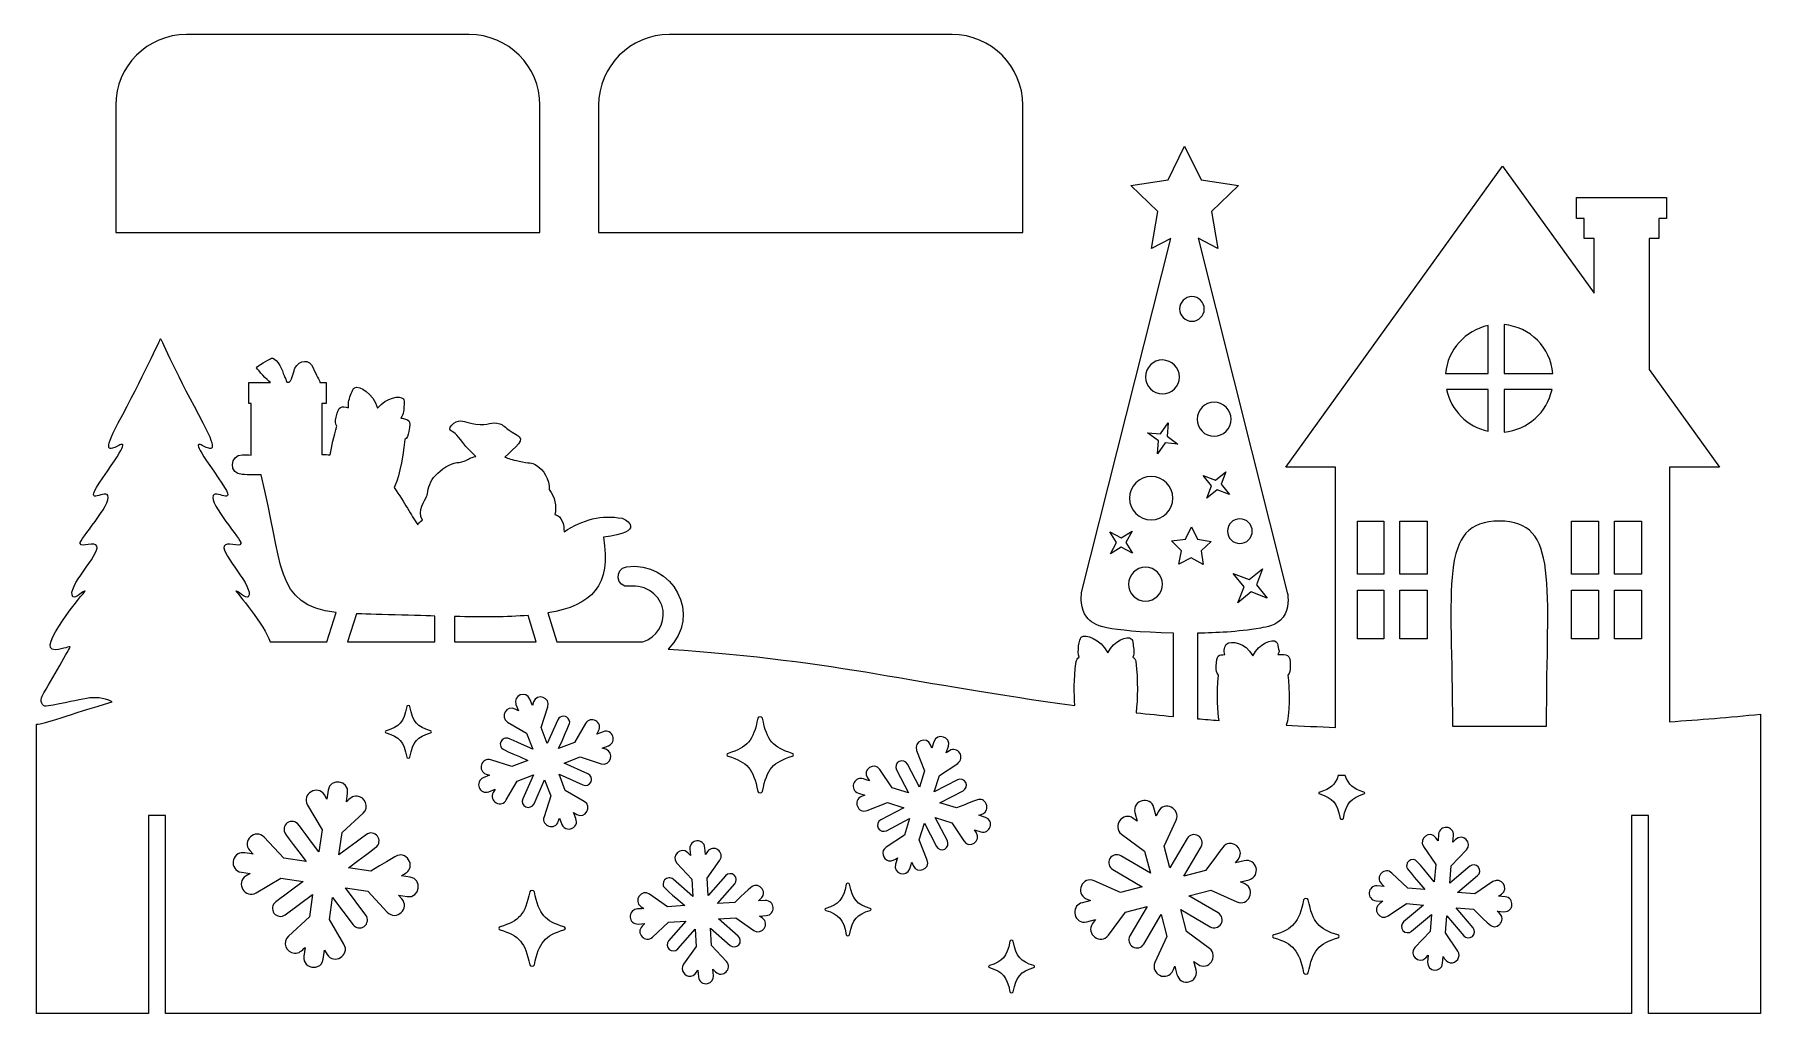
# Model space of a CAD drawing. Header units: inches. Extents: x 624 to 1248, y -548 to -374.
# Drawn here: x 623.9 to 929.1, y -547.5 to -374.4 of the extents above; entities that cross this region are included whole.
import ezdxf

# ---------------------------------------------------------------- set-up
doc = ezdxf.new("R2010")
doc.units = ezdxf.units.IN
doc.header["$MEASUREMENT"] = 0
doc.layers.add('_U+0421_U+043B_U+043E_U+0439 1', color=7, linetype='Continuous')

# ---------------------------------------------------------------- blocks, each defined once
blk = doc.blocks.new('block 3')
at = {"layer": '_U+0421_U+043B_U+043E_U+0439 1', "color": 1, "lineweight": 5, "true_color": 0xff0000}
blk.add_open_spline([(713.28, -386.91), (713.28, -386.91), (713.28, -409.41), (713.28, -409.41), (713.28, -409.41), (638.28, -409.41), (638.28, -409.41), (638.28, -409.41), (638.28, -386.91), (638.28, -386.91), (638.28, -380.01), (643.88, -374.41), (650.79, -374.41), (650.79, -374.41), (700.77, -374.41), (700.77, -374.41), (707.68, -374.41), (713.28, -380.01), (713.28, -386.91)], degree=3, knots=[0, 0, 0, 0, 1, 1, 1, 2, 2, 2, 3, 3, 3, 4, 4, 4, 5, 5, 5, 6, 6, 6, 6], dxfattribs=at)
blk = doc.blocks.new('block 2')
at = {"layer": '_U+0421_U+043B_U+043E_U+0439 1'}
blk.add_blockref('block 3', (0, 0), dxfattribs=at)
blk = doc.blocks.new('block 5')
at = {"layer": '_U+0421_U+043B_U+043E_U+0439 1', "color": 1, "lineweight": 5, "true_color": 0xff0000}
blk.add_open_spline([(798.65, -386.91), (798.65, -386.91), (798.65, -409.41), (798.65, -409.41), (798.65, -409.41), (723.65, -409.41), (723.65, -409.41), (723.65, -409.41), (723.65, -386.91), (723.65, -386.91), (723.65, -380.01), (729.25, -374.41), (736.16, -374.41), (736.16, -374.41), (786.15, -374.41), (786.15, -374.41), (793.05, -374.41), (798.65, -380.01), (798.65, -386.91)], degree=3, knots=[0, 0, 0, 0, 1, 1, 1, 2, 2, 2, 3, 3, 3, 4, 4, 4, 5, 5, 5, 6, 6, 6, 6], dxfattribs=at)
blk = doc.blocks.new('block 4')
at = {"layer": '_U+0421_U+043B_U+043E_U+0439 1'}
blk.add_blockref('block 5', (0, 0), dxfattribs=at)
blk = doc.blocks.new('block 7')
at = {"layer": '_U+0421_U+043B_U+043E_U+0439 1', "color": 1, "lineweight": 5, "true_color": 0xff0000}
for points in [[(820.71, -444.81), (822.99, -444.99), (824.36, -443.08), (824.18, -445.45), (826.09, -446.82), (823.81, -446.63), (822.44, -448.55), (822.62, -446.27), (820.71, -444.81)], [(830.56, -452.38), (832.75, -453.2), (834.57, -451.74), (833.75, -453.93), (835.2, -455.75), (833.02, -454.93), (831.2, -456.39), (832.02, -454.2), (830.56, -452.38)], [(857.82, -460.45), (862.47, -460.45), (862.47, -469.85), (857.82, -469.85), (857.82, -460.45)], [(865.29, -460.45), (870.17, -460.45), (870.17, -469.85), (865.29, -469.85), (865.29, -460.45)], [(900.45, -469.85), (895.69, -469.85), (895.69, -460.45), (900.45, -460.45), (900.45, -469.85)], [(908.05, -469.85), (903.28, -469.85), (903.28, -460.45), (908.05, -460.45), (908.05, -469.85)], [(814.15, -466.23), (815.24, -464.23), (814.06, -462.32), (816.06, -463.41), (817.98, -462.22), (816.88, -464.23), (818.07, -466.14), (816.06, -465.05), (814.15, -466.23)], [(824.97, -463.96), (827.39, -463.64), (828.5, -461.47), (829.54, -463.67), (831.95, -464.05), (830.18, -465.73), (830.56, -468.14), (828.42, -466.97), (826.25, -468.08), (826.69, -465.68), (824.97, -463.96)], [(841.86, -474.07), (839.04, -472.98), (836.67, -474.9), (837.76, -472.07), (835.84, -469.7), (838.67, -470.79), (841.04, -468.88), (839.95, -471.71), (841.86, -474.07)], [(857.82, -472.67), (862.47, -472.67), (862.47, -481.25), (857.82, -481.25), (857.82, -472.67)], [(865.29, -472.67), (870.17, -472.67), (870.17, -481.25), (865.29, -481.25), (865.29, -472.67)], [(900.45, -481.25), (895.69, -481.25), (895.69, -472.67), (900.45, -472.67), (900.45, -481.25)], [(908.05, -481.25), (903.28, -481.25), (903.28, -472.67), (908.05, -472.67), (908.05, -481.25)]]:
    blk.add_lwpolyline(points, dxfattribs=at)
for points, knots in [([(913, -495.93), (913, -495.93), (913, -450.92), (913, -450.92), (913, -450.92), (921.81, -450.92), (921.81, -450.92), (921.81, -450.92), (909.38, -433.66), (909.38, -433.66), (909.38, -433.66), (909.38, -410.5), (909.38, -410.5), (909.38, -410.5), (911.1, -410.5), (911.1, -410.5), (911.1, -410.5), (911.1, -406.96), (911.1, -406.96), (911.1, -406.96), (912.47, -406.96), (912.47, -406.96), (912.47, -406.96), (912.47, -403.24), (912.47, -403.24), (912.47, -403.24), (896.57, -403.24), (896.57, -403.24), (896.57, -403.24), (896.57, -406.96), (896.57, -406.96), (896.57, -406.96), (897.93, -406.96), (897.93, -406.96), (897.93, -406.96), (897.93, -410.5), (897.93, -410.5), (897.93, -410.5), (899.66, -410.5), (899.66, -410.5), (899.66, -410.5), (899.66, -420.17), (899.66, -420.17), (899.66, -420.17), (883.48, -397.7), (883.48, -397.7), (883.48, -397.7), (845.15, -450.92), (845.15, -450.92), (845.15, -450.92), (853.96, -450.92), (853.96, -450.92), (853.96, -450.92), (853.96, -496.93), (853.96, -496.93), (850.98, -496.81), (848.06, -496.68), (845.19, -496.51), (845.94, -495.2), (845.77, -489.86), (845.51, -487.66), (845.94, -487.27), (845.94, -486.92), (845.94, -486.1), (845.97, -483.81), (845.41, -484.06), (843.75, -484.02), (844.17, -483.49), (843.85, -483.2), (843.78, -482.78), (843.71, -482.21), (843.64, -481.93), (843.46, -481.79), (842.76, -481.23), (840.46, -482.07), (839.3, -484.26), (837.99, -481.83), (835.46, -481.55), (834.65, -482.19), (834.4, -482.4), (834.09, -483.45), (834.36, -484.06), (833.31, -484.09), (832.85, -484.06), (832.85, -486.1), (832.85, -486.92), (832.85, -487.23), (833.27, -487.66), (832.91, -491.04), (833.12, -494.4), (833.34, -495.71), (832.06, -495.61), (830.8, -495.5), (829.55, -495.4), (829.55, -495.4), (829.55, -480.28), (829.55, -480.28), (832.93, -480.18), (836.39, -480.09), (840.68, -479.36), (841.77, -479.18), (843.5, -478.91), (844.69, -477.45), (845.78, -475.9), (845.6, -473.89), (845.42, -473.07), (845.42, -473.07), (829.64, -410.41), (829.64, -410.41), (829.64, -410.41), (833.14, -412.25), (833.14, -412.25), (833.14, -412.25), (832.02, -405.71), (832.02, -405.71), (832.02, -405.71), (836.77, -401.08), (836.77, -401.08), (836.77, -401.08), (830.2, -400.12), (830.2, -400.12), (830.2, -400.12), (827.26, -394.17), (827.26, -394.17), (827.26, -394.17), (824.33, -400.12), (824.33, -400.12), (824.33, -400.12), (817.76, -401.08), (817.76, -401.08), (817.76, -401.08), (822.51, -405.71), (822.51, -405.71), (822.51, -405.71), (821.39, -412.25), (821.39, -412.25), (821.39, -412.25), (824.81, -410.45), (824.81, -410.45), (824.81, -410.45), (809.04, -473.07), (809.04, -473.07), (808.95, -473.89), (808.77, -475.9), (809.96, -477.45), (811.28, -479.07), (813.02, -479.85), (825.27, -480.28), (825.27, -480.28), (825.27, -495), (825.27, -495), (823.03, -494.79), (820.84, -494.56), (818.68, -494.33), (818.97, -491.78), (819.04, -488.83), (818.61, -485.27), (818.57, -484.95), (818.36, -484.67), (818.12, -484.49), (818.4, -483.82), (818.26, -482.91), (818.15, -482.24), (818.08, -481.67), (818.01, -481.39), (817.83, -481.25), (817.13, -480.68), (814.8, -481.53), (813.67, -483.72), (812.33, -481.25), (809.75, -480.33), (808.98, -480.97), (808.59, -481.29), (808.28, -483.59), (808.59, -484.53), (808.31, -484.7), (808.13, -484.99), (808.06, -485.3), (807.67, -488.68), (807.72, -490.82), (807.86, -493.03), (779.1, -489.26), (767.07, -485.23), (735.93, -483.08), (742.11, -477.09), (736.71, -467.39), (728.59, -468.53), (726.32, -468.85), (726.78, -472.3), (729.07, -471.98), (732.06, -471.56), (734.69, -473.66), (735.05, -476.27), (735.39, -478.64), (733.87, -480.98), (731.5, -481.8), (731.5, -481.8), (716.29, -481.8), (716.29, -481.8), (716.29, -481.8), (714.68, -476.69), (714.68, -476.69), (722.45, -475.38), (725.96, -471.85), (724.49, -463.26), (732.28, -462.45), (728.41, -460.05), (727.79, -459.94), (724.22, -459.32), (720.94, -460.09), (717.54, -462.36), (717.56, -461.07), (717.2, -459.58), (715.93, -459.3), (716.26, -457.81), (715.93, -456.17), (714.92, -454.87), (714.95, -453.04), (713.98, -451.4), (712.62, -450.55), (711.76, -450.04), (711.43, -450.25), (709.58, -449.86), (708.27, -449.58), (707.7, -449.34), (707.09, -449.13), (708.85, -447.3), (711.03, -446.1), (709.06, -445.12), (706.88, -443.87), (707.15, -443.6), (706.21, -443.27), (704.57, -442.66), (704.35, -443.66), (701.92, -443.3), (700.19, -443.05), (699.53, -442.45), (698.49, -442.9), (697.95, -443.14), (697.28, -443.72), (697.37, -444.18), (697.43, -444.45), (697.73, -444.6), (697.86, -444.69), (699.1, -445.39), (698.86, -446.15), (701.96, -449.01), (700.92, -449.22), (700.71, -449.49), (699.86, -449.83), (698.77, -450.22), (698.74, -449.95), (697.76, -450.31), (696.27, -450.82), (694.78, -452.31), (694.24, -453.08), (693.51, -454.21), (693.45, -455.57), (693.24, -456.11), (693.01, -456.72), (691.51, -458.61), (692.51, -460.27), (692.13, -460.46), (691.85, -460.74), (691.68, -461.08), (690.44, -459.35), (689.43, -457.26), (687.48, -454.51), (688.04, -453.74), (689.09, -449.69), (689.38, -446.02), (689.87, -445.72), (689.94, -445.37), (690.1, -444.58), (690.59, -442.44), (690, -442.51), (688.69, -442.22), (689.17, -441.59), (689.22, -440.63), (689.25, -439.88), (689.29, -439.31), (689.28, -439.02), (689.13, -438.85), (688.55, -438.16), (686.14, -438.55), (684.57, -440.47), (683.76, -437.83), (681.42, -436.4), (680.5, -436.87), (680.26, -437), (680.13, -437.3), (679.9, -437.91), (679.61, -438.64), (679.28, -439.58), (679.45, -440.4), (678.16, -440.19), (677.67, -439.91), (677.25, -442.06), (677.1, -442.86), (677.04, -443.17), (677.37, -443.66), (676.82, -445.43), (676.44, -447.22), (676.2, -448.71), (675.73, -448.7), (675.23, -448.69), (674.7, -448.69), (674.7, -448.69), (674.7, -439.64), (674.7, -439.64), (674.7, -439.64), (675.47, -439.64), (675.47, -439.64), (675.47, -439.64), (675.47, -435.92), (675.47, -435.92), (675.47, -435.92), (674.36, -435.92), (674.36, -435.92), (674.43, -435.52), (673.67, -434.64), (673.18, -433.33), (672.53, -431.73), (670.76, -431.9), (669.97, -433.41), (669.79, -433.76), (669.52, -435.34), (668.96, -435.89), (668.96, -435.89), (668.52, -435.89), (668.52, -435.89), (668.52, -435.72), (668.4, -435.52), (668.18, -435.03), (667.86, -434.34), (667.44, -432.52), (666.2, -431.71), (666.01, -431.58), (665.86, -431.61), (665.69, -431.71), (665.42, -431.88), (663.18, -433.01), (663.15, -433.36), (663.57, -433.84), (664.95, -435.48), (665.65, -435.92), (665.65, -435.92), (661.82, -435.92), (661.82, -435.92), (661.82, -435.92), (661.82, -439.64), (661.82, -439.64), (661.82, -439.64), (662.22, -439.64), (662.22, -439.64), (662.22, -439.64), (662.22, -448.76), (662.22, -448.76), (661.71, -448.75), (661.2, -448.75), (660.67, -448.74), (658.38, -448.68), (658.3, -452.18), (660.61, -452.22), (661.81, -452.25), (662.93, -452.26), (663.98, -452.28), (667.96, -467.81), (666.11, -475.39), (677.25, -476.6), (677.25, -476.6), (675.61, -481.8), (675.61, -481.8), (675.61, -481.8), (665.58, -481.8), (665.58, -481.8), (664.72, -478.98), (659.53, -472.83), (659.53, -472.83), (659.68, -472.56), (661.29, -474.31), (661.69, -473.81), (662.96, -472.23), (656.86, -466.34), (657.44, -464.87), (657.8, -463.96), (660.17, -465.16), (660.41, -464.43), (660.63, -463.75), (654.77, -457.46), (655.51, -455.93), (656.09, -454.73), (660.38, -458.42), (656.4, -452.77), (647.17, -439.69), (659.63, -454.19), (653.67, -443.06), (649.4, -435.11), (646.2, -428.19), (646.2, -428.19), (646.2, -428.19), (643, -435.11), (638.73, -443.06), (632.77, -454.19), (645.23, -439.69), (636, -452.77), (632.02, -458.42), (636.31, -454.73), (636.89, -455.93), (637.62, -457.46), (631.77, -463.75), (631.99, -464.43), (632.23, -465.16), (634.6, -463.96), (634.96, -464.87), (635.53, -466.34), (629.44, -472.23), (630.7, -473.81), (631.11, -474.31), (632.72, -472.56), (632.87, -472.83), (632.87, -472.83), (623.92, -483.41), (627.57, -483.18), (629.15, -483.09), (630.11, -482.47), (630.22, -482.75), (630.22, -482.75), (626.94, -488.46), (625.26, -491.4), (624.81, -492.18), (625.28, -493.3), (626, -493.18), (632.93, -492.07), (634.15, -490.87), (637.67, -492.39), (630.1, -494.64), (625.65, -496.38), (624.28, -496.38), (624.28, -499.19), (624.28, -547.51), (624.28, -547.51), (624.28, -547.51), (644.09, -547.51), (644.09, -547.51), (644.09, -547.51), (644.09, -512.51), (644.09, -512.51), (644.09, -512.51), (647.09, -512.51), (647.09, -512.51), (647.09, -512.51), (647.09, -547.51), (647.09, -547.51), (647.09, -547.51), (906.26, -547.51), (906.26, -547.51), (906.26, -547.51), (906.26, -512.51), (906.26, -512.51), (906.26, -512.51), (909.26, -512.51), (909.26, -512.51), (909.26, -512.51), (909.26, -547.51), (909.26, -547.51), (909.26, -547.51), (929.08, -547.51), (929.08, -547.51), (929.08, -547.51), (929.08, -494.59), (929.08, -494.59), (923.59, -495.12), (918.23, -495.57), (913, -495.93)], [0, 0, 0, 0, 1, 1, 1, 2, 2, 2, 3, 3, 3, 4, 4, 4, 5, 5, 5, 6, 6, 6, 7, 7, 7, 8, 8, 8, 9, 9, 9, 10, 10, 10, 11, 11, 11, 12, 12, 12, 13, 13, 13, 14, 14, 14, 15, 15, 15, 16, 16, 16, 17, 17, 17, 18, 18, 18, 19, 19, 19, 20, 20, 20, 21, 21, 21, 22, 22, 22, 23, 23, 23, 24, 24, 24, 25, 25, 25, 26, 26, 26, 27, 27, 27, 28, 28, 28, 29, 29, 29, 30, 30, 30, 31, 31, 31, 32, 32, 32, 33, 33, 33, 34, 34, 34, 35, 35, 35, 36, 36, 36, 37, 37, 37, 38, 38, 38, 39, 39, 39, 40, 40, 40, 41, 41, 41, 42, 42, 42, 43, 43, 43, 44, 44, 44, 45, 45, 45, 46, 46, 46, 47, 47, 47, 48, 48, 48, 49, 49, 49, 50, 50, 50, 51, 51, 51, 52, 52, 52, 53, 53, 53, 54, 54, 54, 55, 55, 55, 56, 56, 56, 57, 57, 57, 58, 58, 58, 59, 59, 59, 60, 60, 60, 61, 61, 61, 62, 62, 62, 63, 63, 63, 64, 64, 64, 65, 65, 65, 66, 66, 66, 67, 67, 67, 68, 68, 68, 69, 69, 69, 70, 70, 70, 71, 71, 71, 72, 72, 72, 73, 73, 73, 74, 74, 74, 75, 75, 75, 76, 76, 76, 77, 77, 77, 78, 78, 78, 79, 79, 79, 80, 80, 80, 81, 81, 81, 82, 82, 82, 83, 83, 83, 84, 84, 84, 85, 85, 85, 86, 86, 86, 87, 87, 87, 88, 88, 88, 89, 89, 89, 90, 90, 90, 91, 91, 91, 92, 92, 92, 93, 93, 93, 94, 94, 94, 95, 95, 95, 96, 96, 96, 97, 97, 97, 98, 98, 98, 99, 99, 99, 100, 100, 100, 101, 101, 101, 102, 102, 102, 103, 103, 103, 104, 104, 104, 105, 105, 105, 106, 106, 106, 107, 107, 107, 108, 108, 108, 109, 109, 109, 110, 110, 110, 111, 111, 111, 112, 112, 112, 113, 113, 113, 114, 114, 114, 115, 115, 115, 116, 116, 116, 117, 117, 117, 118, 118, 118, 119, 119, 119, 120, 120, 120, 121, 121, 121, 122, 122, 122, 123, 123, 123, 124, 124, 124, 125, 125, 125, 126, 126, 126, 127, 127, 127, 128, 128, 128, 129, 129, 129, 130, 130, 130, 131, 131, 131, 132, 132, 132, 133, 133, 133, 134, 134, 134, 135, 135, 135, 136, 136, 136, 137, 137, 137, 138, 138, 138, 139, 139, 139, 140, 140, 140, 141, 141, 141, 142, 142, 142, 143, 143, 143, 144, 144, 144, 145, 145, 145, 146, 146, 146, 147, 147, 147, 148, 148, 148, 149, 149, 149, 150, 150, 150, 151, 151, 151, 152, 152, 152, 153, 153, 153, 154, 154, 154, 155, 155, 155, 156, 156, 156, 157, 157, 157, 158, 158, 158, 158]), ([(828.55, -420.75), (829.74, -420.75), (830.74, -421.75), (830.74, -422.93), (830.74, -424.12), (829.74, -425.12), (828.55, -425.12), (827.37, -425.12), (826.36, -424.12), (826.36, -422.93), (826.36, -421.75), (827.37, -420.75), (828.55, -420.75)], [0, 0, 0, 0, 1, 1, 1, 2, 2, 2, 3, 3, 3, 4, 4, 4, 4]), ([(880.93, -425.87), (880.93, -425.87), (880.93, -434.34), (880.93, -434.34), (880.93, -434.34), (873.39, -434.34), (873.39, -434.34), (873.77, -430.13), (876.88, -426.72), (880.93, -425.87)], [0, 0, 0, 0, 1, 1, 1, 2, 2, 2, 3, 3, 3, 3]), ([(883.75, -434.34), (883.75, -434.34), (883.75, -425.71), (883.75, -425.71), (888.33, -426.12), (891.97, -429.76), (892.38, -434.34), (892.38, -434.34), (883.75, -434.34), (883.75, -434.34)], [0, 0, 0, 0, 1, 1, 1, 2, 2, 2, 3, 3, 3, 3]), ([(823.36, -431.96), (825, -431.96), (826.36, -433.33), (826.36, -434.97), (826.36, -436.61), (825, -437.97), (823.36, -437.97), (821.71, -437.97), (820.35, -436.61), (820.35, -434.97), (820.35, -433.24), (821.71, -431.96), (823.36, -431.96)], [0, 0, 0, 0, 1, 1, 1, 2, 2, 2, 3, 3, 3, 4, 4, 4, 4]), ([(880.93, -437.16), (880.93, -437.16), (880.93, -444.54), (880.93, -444.54), (877.24, -443.77), (874.33, -440.86), (873.56, -437.16), (873.56, -437.16), (880.93, -437.16), (880.93, -437.16)], [0, 0, 0, 0, 1, 1, 1, 2, 2, 2, 3, 3, 3, 3]), ([(883.75, -444.7), (883.75, -444.7), (883.75, -437.16), (883.75, -437.16), (883.75, -437.16), (892.22, -437.16), (892.22, -437.16), (891.38, -441.21), (887.96, -444.32), (883.75, -444.7)], [0, 0, 0, 0, 1, 1, 1, 2, 2, 2, 3, 3, 3, 3]), ([(835.48, -442.44), (835.48, -444.08), (834.11, -445.45), (832.47, -445.45), (830.83, -445.45), (829.47, -444.08), (829.47, -442.44), (829.47, -440.8), (830.83, -439.43), (832.47, -439.43), (834.11, -439.43), (835.48, -440.8), (835.48, -442.44)], [0, 0, 0, 0, 1, 1, 1, 2, 2, 2, 3, 3, 3, 4, 4, 4, 4]), ([(821.35, -460.22), (819.25, -460.22), (817.52, -458.49), (817.52, -456.39), (817.52, -454.29), (819.25, -452.56), (821.35, -452.56), (823.45, -452.56), (825.18, -454.29), (825.18, -456.39), (825.18, -458.49), (823.45, -460.22), (821.35, -460.22)], [0, 0, 0, 0, 1, 1, 1, 2, 2, 2, 3, 3, 3, 4, 4, 4, 4]), ([(837.03, -460.04), (838.21, -460.04), (839.22, -461.04), (839.22, -462.22), (839.22, -463.41), (838.21, -464.41), (837.03, -464.41), (835.84, -464.41), (834.84, -463.41), (834.84, -462.22), (834.84, -461.04), (835.84, -460.04), (837.03, -460.04)], [0, 0, 0, 0, 1, 1, 1, 2, 2, 2, 3, 3, 3, 4, 4, 4, 4]), ([(891.25, -496.69), (891.25, -496.69), (874.62, -496.69), (874.62, -496.69), (874.62, -471.7), (871.97, -460.45), (882.93, -460.45), (893.57, -460.45), (891.25, -471.42), (891.25, -496.69)], [0, 0, 0, 0, 1, 1, 1, 2, 2, 2, 3, 3, 3, 3]), ([(820.35, -474.62), (818.71, -474.62), (817.34, -473.25), (817.34, -471.61), (817.34, -469.97), (818.71, -468.61), (820.35, -468.61), (821.99, -468.61), (823.36, -469.97), (823.36, -471.61), (823.36, -473.25), (821.99, -474.62), (820.35, -474.62)], [0, 0, 0, 0, 1, 1, 1, 2, 2, 2, 3, 3, 3, 4, 4, 4, 4]), ([(694.68, -481.8), (694.68, -481.8), (679.27, -481.8), (679.27, -481.8), (679.27, -481.8), (680.82, -476.84), (680.82, -476.84), (680.82, -476.84), (691.38, -477.13), (694.68, -477.23), (694.68, -477.23), (694.68, -481.8), (694.68, -481.8)], [0, 0, 0, 0, 1, 1, 1, 2, 2, 2, 3, 3, 3, 4, 4, 4, 4]), ([(698.17, -477.32), (703.16, -477.43), (707.51, -477.43), (711.17, -477.12), (711.17, -477.12), (712.64, -481.8), (712.64, -481.8), (712.64, -481.8), (698.17, -481.8), (698.17, -481.8), (698.17, -481.8), (698.17, -477.32), (698.17, -477.32)], [0, 0, 0, 0, 1, 1, 1, 2, 2, 2, 3, 3, 3, 4, 4, 4, 4]), ([(725.41, -500.17), (725.41, -500.17), (724.29, -500.6), (724.29, -500.6), (724.29, -500.6), (724.91, -500.8), (724.91, -500.8), (726.56, -501.33), (725.74, -503.86), (724.08, -503.34), (724.08, -503.34), (720.39, -502.14), (720.39, -502.14), (720.39, -502.14), (717.55, -503.23), (717.55, -503.23), (717.55, -503.23), (721.77, -505.11), (721.77, -505.11), (722.3, -505.35), (722.55, -506.01), (722.32, -506.55), (722.07, -507.08), (721.42, -507.34), (720.88, -507.1), (720.88, -507.1), (716.66, -505.22), (716.66, -505.22), (716.66, -505.22), (717.75, -508.07), (717.75, -508.07), (717.75, -508.07), (721.11, -510.01), (721.11, -510.01), (722.61, -510.88), (721.29, -513.15), (719.78, -512.32), (719.78, -512.32), (719.22, -511.99), (719.22, -511.99), (719.63, -513.08), (720.02, -513.7), (719.47, -514.39), (719.15, -514.78), (718.63, -514.97), (718.15, -514.89), (717.7, -514.82), (717.34, -514.52), (717.17, -514.07), (717.17, -514.07), (716.74, -512.95), (716.74, -512.95), (716.74, -512.95), (716.53, -513.57), (716.53, -513.57), (716.41, -513.92), (716.17, -514.2), (715.85, -514.35), (715.54, -514.49), (715.18, -514.51), (714.85, -514.39), (714.25, -514.16), (713.73, -513.54), (714, -512.73), (714, -512.73), (715.2, -509.05), (715.2, -509.05), (715.2, -509.05), (714.1, -506.2), (714.1, -506.2), (714.1, -506.2), (712.23, -510.42), (712.23, -510.42), (711.99, -510.96), (711.33, -511.21), (710.79, -510.97), (710.25, -510.73), (710, -510.08), (710.24, -509.54), (710.24, -509.54), (712.12, -505.32), (712.12, -505.32), (712.12, -505.32), (709.27, -506.41), (709.27, -506.41), (709.27, -506.41), (707.33, -509.76), (707.33, -509.76), (707.15, -510.08), (706.89, -510.3), (706.56, -510.38), (706.23, -510.48), (705.85, -510.42), (705.54, -510.24), (705.23, -510.08), (704.99, -509.8), (704.9, -509.47), (704.79, -509.14), (704.84, -508.77), (705.02, -508.44), (705.02, -508.44), (705.35, -507.87), (705.35, -507.87), (705.35, -507.87), (704.23, -508.3), (704.23, -508.3), (703.42, -508.61), (702.77, -508.16), (702.53, -507.56), (702.53, -507.56), (702.53, -507.55), (702.53, -507.55), (702.42, -507.24), (702.41, -506.89), (702.51, -506.59), (702.63, -506.24), (702.91, -505.96), (703.27, -505.82), (703.27, -505.82), (704.39, -505.4), (704.39, -505.4), (704.39, -505.4), (703.78, -505.2), (703.78, -505.2), (702.96, -504.93), (702.74, -504.17), (702.94, -503.54), (703.14, -502.91), (703.78, -502.4), (704.6, -502.66), (704.6, -502.66), (708.29, -503.85), (708.29, -503.85), (708.29, -503.85), (711.14, -502.76), (711.14, -502.76), (706.59, -500.74), (706.57, -500.85), (706.35, -500.28), (706.13, -499.71), (706.41, -499.1), (706.97, -498.88), (707.54, -498.66), (707.49, -498.76), (712.02, -500.78), (712.02, -500.78), (710.92, -497.93), (710.92, -497.93), (710.92, -497.93), (707.57, -495.99), (707.57, -495.99), (706.08, -495.11), (707.39, -492.84), (708.9, -493.68), (708.9, -493.68), (709.46, -494.01), (709.46, -494.01), (709.46, -494.01), (709.03, -492.88), (709.03, -492.88), (708.41, -491.25), (710.89, -490.3), (711.52, -491.93), (711.52, -491.93), (711.94, -493.05), (711.94, -493.05), (711.94, -493.05), (712.15, -492.42), (712.15, -492.42), (712.74, -490.72), (715.21, -491.7), (714.68, -493.26), (714.68, -493.26), (713.49, -496.95), (713.49, -496.95), (713.49, -496.95), (714.58, -499.79), (714.58, -499.79), (714.58, -499.79), (716.46, -495.58), (716.46, -495.58), (716.83, -494.72), (718.11, -494.71), (718.46, -495.63), (718.67, -496.19), (718.61, -496.08), (716.56, -500.68), (716.56, -500.68), (719.41, -499.59), (719.41, -499.59), (719.41, -499.59), (721.35, -496.24), (721.35, -496.24), (721.74, -495.54), (722.52, -495.4), (723.15, -495.76), (723.76, -496.08), (724.06, -496.85), (723.66, -497.56), (723.66, -497.56), (723.34, -498.12), (723.34, -498.12), (723.34, -498.12), (724.46, -497.69), (724.46, -497.69), (725.26, -497.38), (725.92, -497.85), (726.16, -498.46), (726.39, -499.08), (726.21, -499.86), (725.41, -500.17)], [0, 0, 0, 0, 1, 1, 1, 2, 2, 2, 3, 3, 3, 4, 4, 4, 5, 5, 5, 6, 6, 6, 7, 7, 7, 8, 8, 8, 9, 9, 9, 10, 10, 10, 11, 11, 11, 12, 12, 12, 13, 13, 13, 14, 14, 14, 15, 15, 15, 16, 16, 16, 17, 17, 17, 18, 18, 18, 19, 19, 19, 20, 20, 20, 21, 21, 21, 22, 22, 22, 23, 23, 23, 24, 24, 24, 25, 25, 25, 26, 26, 26, 27, 27, 27, 28, 28, 28, 29, 29, 29, 30, 30, 30, 31, 31, 31, 32, 32, 32, 33, 33, 33, 34, 34, 34, 35, 35, 35, 36, 36, 36, 37, 37, 37, 38, 38, 38, 39, 39, 39, 40, 40, 40, 41, 41, 41, 42, 42, 42, 43, 43, 43, 44, 44, 44, 45, 45, 45, 46, 46, 46, 47, 47, 47, 48, 48, 48, 49, 49, 49, 50, 50, 50, 51, 51, 51, 52, 52, 52, 53, 53, 53, 54, 54, 54, 55, 55, 55, 56, 56, 56, 57, 57, 57, 58, 58, 58, 59, 59, 59, 60, 60, 60, 61, 61, 61, 62, 62, 62, 63, 63, 63, 64, 64, 64, 65, 65, 65, 66, 66, 66, 67, 67, 67, 68, 68, 68, 69, 69, 69, 70, 70, 70, 70]), ([(693.92, -497.88), (691.58, -498.62), (690.85, -499.39), (690.29, -502.19), (690.25, -502.41), (689.77, -502.41), (689.73, -502.19), (689.17, -499.39), (688.44, -498.62), (686.1, -497.88), (685.88, -497.81), (685.88, -497.61), (686.1, -497.54), (688.44, -496.8), (689.17, -496.03), (689.73, -493.23), (689.77, -493.01), (690.25, -493.01), (690.29, -493.23), (690.85, -496.03), (691.58, -496.8), (693.92, -497.54), (694.14, -497.61), (694.14, -497.81), (693.92, -497.88)], [0, 0, 0, 0, 1, 1, 1, 2, 2, 2, 3, 3, 3, 4, 4, 4, 5, 5, 5, 6, 6, 6, 7, 7, 7, 8, 8, 8, 8]), ([(757.87, -502.01), (754.48, -503.08), (753.43, -504.2), (752.63, -508.24), (752.56, -508.55), (751.87, -508.55), (751.8, -508.24), (751, -504.2), (749.95, -503.08), (746.57, -502.01), (746.25, -501.91), (746.25, -501.62), (746.57, -501.52), (749.95, -500.46), (751, -499.34), (751.8, -495.3), (751.87, -494.99), (752.56, -494.99), (752.63, -495.3), (753.43, -499.34), (754.48, -500.46), (757.87, -501.52), (758.18, -501.62), (758.18, -501.91), (757.87, -502.01)], [0, 0, 0, 0, 1, 1, 1, 2, 2, 2, 3, 3, 3, 4, 4, 4, 5, 5, 5, 6, 6, 6, 7, 7, 7, 8, 8, 8, 8]), ([(791.23, -515.37), (791.23, -515.37), (790.09, -515.01), (790.09, -515.01), (790.09, -515.01), (790.45, -515.55), (790.45, -515.55), (791.41, -517), (789.2, -518.47), (788.23, -517.01), (788.23, -517.01), (786.08, -513.79), (786.08, -513.79), (786.08, -513.79), (783.17, -512.87), (783.17, -512.87), (783.17, -512.87), (785.31, -516.97), (785.31, -516.97), (785.58, -517.49), (785.36, -518.16), (784.85, -518.43), (784.32, -518.7), (783.65, -518.49), (783.38, -517.97), (783.38, -517.97), (781.25, -513.87), (781.25, -513.87), (781.25, -513.87), (780.33, -516.78), (780.33, -516.78), (780.33, -516.78), (781.74, -520.39), (781.74, -520.39), (782.38, -522), (779.93, -522.96), (779.27, -521.37), (779.27, -521.37), (779.03, -520.77), (779.03, -520.77), (779.03, -520.77), (778.67, -521.91), (778.67, -521.91), (778.14, -523.58), (775.62, -522.77), (776.14, -521.11), (776.14, -521.11), (776.5, -519.97), (776.5, -519.97), (775.97, -520.32), (775.58, -520.66), (774.93, -520.52), (773.89, -520.26), (773.47, -518.76), (774.49, -518.1), (774.49, -518.1), (777.72, -515.96), (777.72, -515.96), (777.72, -515.96), (778.63, -513.05), (778.63, -513.05), (778.63, -513.05), (774.54, -515.19), (774.54, -515.19), (774.02, -515.45), (773.34, -515.24), (773.07, -514.72), (772.8, -514.2), (773.01, -513.53), (773.53, -513.26), (773.53, -513.26), (777.63, -511.13), (777.63, -511.13), (777.63, -511.13), (774.72, -510.2), (774.72, -510.2), (774.72, -510.2), (771.12, -511.62), (771.12, -511.62), (770.35, -511.94), (769.66, -511.51), (769.42, -510.88), (769.13, -510.25), (769.37, -509.46), (770.13, -509.15), (770.13, -509.15), (770.74, -508.91), (770.74, -508.91), (770.74, -508.91), (769.59, -508.55), (769.59, -508.55), (768.77, -508.29), (768.54, -507.53), (768.73, -506.91), (768.73, -506.91), (768.73, -506.9), (768.73, -506.9), (768.84, -506.59), (769.05, -506.31), (769.32, -506.14), (769.92, -505.76), (770.36, -506), (771.54, -506.37), (771.54, -506.37), (771.18, -505.83), (771.18, -505.83), (770.21, -504.38), (772.43, -502.92), (773.4, -504.37), (773.4, -504.37), (775.54, -507.59), (775.54, -507.59), (775.54, -507.59), (778.45, -508.51), (778.45, -508.51), (778.45, -508.51), (776.32, -504.41), (776.32, -504.41), (776.05, -503.88), (776.26, -503.22), (776.78, -502.95), (777.31, -502.67), (777.97, -502.89), (778.25, -503.41), (778.25, -503.41), (780.38, -507.51), (780.38, -507.51), (780.38, -507.51), (781.3, -504.6), (781.3, -504.6), (781.3, -504.6), (779.88, -500.99), (779.88, -500.99), (779.25, -499.38), (781.7, -498.42), (782.35, -500.01), (782.35, -500.01), (782.59, -500.61), (782.59, -500.61), (782.59, -500.61), (782.95, -499.47), (782.95, -499.47), (783.48, -497.81), (786.01, -498.61), (785.49, -500.27), (785.49, -500.27), (785.13, -501.41), (785.13, -501.41), (785.13, -501.41), (785.68, -501.05), (785.68, -501.05), (786.35, -500.62), (787.14, -500.86), (787.5, -501.46), (787.84, -502.03), (787.82, -502.84), (787.14, -503.28), (787.14, -503.28), (783.91, -505.42), (783.91, -505.42), (783.91, -505.42), (782.99, -508.33), (782.99, -508.33), (782.99, -508.33), (787.09, -506.2), (787.09, -506.2), (787.61, -505.93), (788.28, -506.13), (788.55, -506.66), (788.82, -507.16), (788.63, -507.84), (788.09, -508.12), (788.09, -508.12), (784, -510.26), (784, -510.26), (784, -510.26), (786.91, -511.17), (786.91, -511.17), (790.8, -509.64), (790.9, -509.49), (791.5, -509.75), (792.09, -510.01), (792.52, -510.79), (792.23, -511.51), (791.99, -512.12), (791.47, -512.24), (790.89, -512.47), (790.89, -512.47), (792.04, -512.83), (792.04, -512.83), (792.86, -513.09), (793.08, -513.86), (792.88, -514.49), (792.68, -515.13), (792.05, -515.62), (791.23, -515.37)], [0, 0, 0, 0, 1, 1, 1, 2, 2, 2, 3, 3, 3, 4, 4, 4, 5, 5, 5, 6, 6, 6, 7, 7, 7, 8, 8, 8, 9, 9, 9, 10, 10, 10, 11, 11, 11, 12, 12, 12, 13, 13, 13, 14, 14, 14, 15, 15, 15, 16, 16, 16, 17, 17, 17, 18, 18, 18, 19, 19, 19, 20, 20, 20, 21, 21, 21, 22, 22, 22, 23, 23, 23, 24, 24, 24, 25, 25, 25, 26, 26, 26, 27, 27, 27, 28, 28, 28, 29, 29, 29, 30, 30, 30, 31, 31, 31, 32, 32, 32, 33, 33, 33, 34, 34, 34, 35, 35, 35, 36, 36, 36, 37, 37, 37, 38, 38, 38, 39, 39, 39, 40, 40, 40, 41, 41, 41, 42, 42, 42, 43, 43, 43, 44, 44, 44, 45, 45, 45, 46, 46, 46, 47, 47, 47, 48, 48, 48, 49, 49, 49, 50, 50, 50, 51, 51, 51, 52, 52, 52, 53, 53, 53, 54, 54, 54, 55, 55, 55, 56, 56, 56, 57, 57, 57, 58, 58, 58, 59, 59, 59, 60, 60, 60, 61, 61, 61, 62, 62, 62, 63, 63, 63, 64, 64, 64, 65, 65, 65, 65]), ([(689.82, -526.84), (689.82, -526.84), (688.27, -526.61), (688.27, -526.61), (688.27, -526.61), (688.84, -527.23), (688.84, -527.23), (689.61, -528.05), (689.37, -529.07), (688.75, -529.65), (688.11, -530.25), (687.06, -530.42), (686.28, -529.59), (686.28, -529.59), (682.85, -525.86), (682.85, -525.86), (682.85, -525.86), (678.91, -525.29), (678.91, -525.29), (678.91, -525.29), (682.51, -530.13), (682.51, -530.13), (682.97, -530.75), (682.83, -531.65), (682.22, -532.11), (681.6, -532.57), (680.69, -532.44), (680.24, -531.82), (680.24, -531.82), (676.63, -526.98), (676.63, -526.98), (676.63, -526.98), (676.05, -530.92), (676.05, -530.92), (676.05, -530.92), (678.63, -535.28), (678.63, -535.28), (679.19, -536.24), (678.74, -537.19), (678.02, -537.62), (677.28, -538.06), (676.23, -538.01), (675.64, -537.06), (675.64, -537.06), (675.21, -536.33), (675.21, -536.33), (675.21, -536.33), (674.98, -537.88), (674.98, -537.88), (674.89, -538.51), (674.51, -539), (673.96, -539.22), (673.74, -539.3), (673.52, -539.34), (673.29, -539.34), (672.29, -539.34), (671.37, -538.56), (671.54, -537.38), (671.54, -537.38), (671.77, -535.83), (671.77, -535.83), (671.16, -536.39), (670.72, -536.92), (669.87, -536.86), (668.48, -536.76), (667.62, -534.9), (668.8, -533.84), (668.8, -533.84), (672.51, -530.4), (672.51, -530.4), (672.51, -530.4), (673.09, -526.46), (673.09, -526.46), (673.09, -526.46), (668.25, -530.07), (668.25, -530.07), (667.63, -530.52), (666.72, -530.39), (666.26, -529.77), (665.81, -529.16), (665.94, -528.25), (666.56, -527.79), (666.56, -527.79), (671.4, -524.19), (671.4, -524.19), (671.4, -524.19), (667.45, -523.61), (667.45, -523.61), (667.45, -523.61), (663.1, -526.18), (663.1, -526.18), (661.18, -527.35), (659.35, -524.39), (661.32, -523.19), (661.32, -523.19), (662.05, -522.76), (662.05, -522.76), (662.05, -522.76), (660.5, -522.53), (660.5, -522.53), (659.39, -522.37), (658.93, -521.43), (659.05, -520.59), (659.05, -520.34), (659.28, -519.8), (659.64, -519.48), (660.34, -518.86), (660.98, -519.09), (662.55, -519.32), (662.55, -519.32), (661.98, -518.7), (661.98, -518.7), (660.43, -517.04), (662.98, -514.68), (664.54, -516.35), (664.54, -516.35), (667.97, -520.06), (667.97, -520.06), (667.97, -520.06), (671.92, -520.64), (671.92, -520.64), (668.02, -515.41), (667.94, -515.54), (668.06, -514.75), (668.17, -513.96), (668.89, -513.44), (669.66, -513.56), (670.44, -513.68), (670.29, -513.71), (674.19, -518.95), (674.19, -518.95), (674.77, -515.01), (674.77, -515.01), (674.77, -515.01), (672.19, -510.65), (672.19, -510.65), (671.05, -508.69), (674.02, -506.96), (675.18, -508.87), (675.18, -508.87), (675.62, -509.6), (675.62, -509.6), (675.62, -509.6), (675.84, -508.05), (675.84, -508.05), (676.18, -505.8), (679.61, -506.3), (679.28, -508.55), (679.28, -508.55), (679.06, -510.1), (679.06, -510.1), (679.66, -509.54), (680.11, -509.01), (680.95, -509.07), (682.36, -509.17), (683.2, -511.05), (682.03, -512.09), (682.03, -512.09), (678.31, -515.53), (678.31, -515.53), (678.31, -515.53), (677.73, -519.47), (677.73, -519.47), (682.99, -515.56), (682.85, -515.49), (683.63, -515.61), (684.42, -515.73), (684.93, -516.44), (684.82, -517.21), (684.7, -517.99), (684.67, -517.84), (679.43, -521.75), (679.43, -521.75), (683.37, -522.33), (683.37, -522.33), (688.11, -519.53), (688.17, -519.33), (689, -519.54), (689.85, -519.75), (690.52, -520.7), (690.31, -521.65), (690.13, -522.48), (689.51, -522.74), (688.78, -523.17), (688.78, -523.17), (690.33, -523.4), (690.33, -523.4), (692.57, -523.73), (692.08, -527.16), (689.82, -526.84)], [0, 0, 0, 0, 1, 1, 1, 2, 2, 2, 3, 3, 3, 4, 4, 4, 5, 5, 5, 6, 6, 6, 7, 7, 7, 8, 8, 8, 9, 9, 9, 10, 10, 10, 11, 11, 11, 12, 12, 12, 13, 13, 13, 14, 14, 14, 15, 15, 15, 16, 16, 16, 17, 17, 17, 18, 18, 18, 19, 19, 19, 20, 20, 20, 21, 21, 21, 22, 22, 22, 23, 23, 23, 24, 24, 24, 25, 25, 25, 26, 26, 26, 27, 27, 27, 28, 28, 28, 29, 29, 29, 30, 30, 30, 31, 31, 31, 32, 32, 32, 33, 33, 33, 34, 34, 34, 35, 35, 35, 36, 36, 36, 37, 37, 37, 38, 38, 38, 39, 39, 39, 40, 40, 40, 41, 41, 41, 42, 42, 42, 43, 43, 43, 44, 44, 44, 45, 45, 45, 46, 46, 46, 47, 47, 47, 48, 48, 48, 49, 49, 49, 50, 50, 50, 51, 51, 51, 52, 52, 52, 53, 53, 53, 54, 54, 54, 55, 55, 55, 56, 56, 56, 57, 57, 57, 58, 58, 58, 59, 59, 59, 60, 60, 60, 61, 61, 61, 62, 62, 62, 63, 63, 63, 63]), ([(858.96, -508.7), (856.62, -509.44), (855.89, -510.21), (855.33, -513.01), (855.29, -513.23), (854.81, -513.23), (854.77, -513.01), (854.21, -510.21), (853.48, -509.44), (851.14, -508.7), (850.92, -508.63), (850.92, -508.43), (851.14, -508.36), (853.05, -507.76), (853.88, -507.13), (854.43, -505.41), (854.43, -505.41), (855.67, -505.41), (855.67, -505.41), (856.22, -507.13), (857.06, -507.76), (858.96, -508.36), (859.18, -508.43), (859.18, -508.63), (858.96, -508.7)], [0, 0, 0, 0, 1, 1, 1, 2, 2, 2, 3, 3, 3, 4, 4, 4, 5, 5, 5, 6, 6, 6, 7, 7, 7, 8, 8, 8, 8]), ([(838.67, -523.86), (838.67, -523.86), (837.15, -524.26), (837.15, -524.26), (837.15, -524.26), (837.92, -524.61), (837.92, -524.61), (840, -525.54), (838.56, -528.7), (836.47, -527.77), (836.47, -527.77), (831.87, -525.68), (831.87, -525.68), (831.87, -525.68), (828.01, -526.68), (828.01, -526.68), (828.01, -526.68), (833.22, -529.74), (833.22, -529.74), (833.87, -530.13), (834.1, -531.02), (833.71, -531.68), (833.32, -532.34), (832.44, -532.57), (831.78, -532.19), (831.78, -532.19), (826.57, -529.13), (826.57, -529.13), (826.57, -529.13), (827.57, -532.99), (827.57, -532.99), (827.57, -532.99), (831.64, -536), (831.64, -536), (832.53, -536.66), (832.49, -537.7), (831.99, -538.39), (831.48, -539.09), (830.49, -539.45), (829.58, -538.8), (829.58, -538.8), (828.9, -538.3), (828.9, -538.3), (828.9, -538.3), (829.29, -539.82), (829.29, -539.82), (829.45, -540.43), (829.3, -541.02), (828.87, -541.44), (828.71, -541.6), (828.51, -541.73), (828.3, -541.82), (827.92, -541.98), (827.49, -542.01), (827.09, -541.91), (825.98, -541.59), (825.92, -540.63), (825.54, -539.17), (825.19, -539.93), (825, -540.58), (824.18, -540.86), (823.76, -541), (823.28, -540.97), (822.88, -540.76), (822.13, -540.37), (821.55, -539.5), (822.02, -538.49), (822.02, -538.49), (824.11, -533.89), (824.11, -533.89), (824.11, -533.89), (823.11, -530.03), (823.11, -530.03), (823.11, -530.03), (820.05, -535.23), (820.05, -535.23), (819.66, -535.89), (818.77, -536.12), (818.11, -535.74), (817.45, -535.34), (817.22, -534.45), (817.6, -533.8), (817.6, -533.8), (820.66, -528.59), (820.66, -528.59), (820.66, -528.59), (816.8, -529.59), (816.8, -529.59), (816.8, -529.59), (813.79, -533.65), (813.79, -533.65), (812.49, -535.49), (809.65, -533.47), (810.99, -531.6), (810.99, -531.6), (811.49, -530.91), (811.49, -530.91), (811.49, -530.91), (809.98, -531.31), (809.98, -531.31), (808.89, -531.59), (808.1, -530.91), (807.89, -530.09), (807.89, -530.09), (807.89, -530.08), (807.89, -530.08), (807.78, -529.66), (807.82, -529.21), (808, -528.83), (808.41, -528), (809.06, -527.96), (810.62, -527.55), (810.62, -527.55), (809.85, -527.21), (809.85, -527.21), (808.83, -526.75), (808.65, -525.72), (809, -524.94), (809.36, -524.14), (810.26, -523.58), (811.29, -524.04), (811.29, -524.04), (815.9, -526.13), (815.9, -526.13), (815.9, -526.13), (819.76, -525.12), (819.76, -525.12), (819.76, -525.12), (814.56, -522.07), (814.56, -522.07), (813.88, -521.67), (813.67, -520.78), (814.06, -520.12), (814.44, -519.47), (815.34, -519.23), (816, -519.62), (816, -519.62), (821.2, -522.68), (821.2, -522.68), (821.2, -522.68), (820.19, -518.82), (820.19, -518.82), (820.19, -518.82), (816.13, -515.81), (816.13, -515.81), (814.31, -514.45), (816.37, -511.71), (818.19, -513.01), (818.19, -513.01), (818.87, -513.51), (818.87, -513.51), (818.87, -513.51), (818.48, -512), (818.48, -512), (818.2, -510.91), (818.9, -510.12), (819.73, -509.9), (820.56, -509.69), (821.56, -510.04), (821.84, -511.12), (821.84, -511.12), (822.24, -512.64), (822.24, -512.64), (822.24, -512.64), (822.59, -511.86), (822.59, -511.86), (823.59, -509.73), (826.67, -511.36), (825.75, -513.31), (825.75, -513.31), (823.66, -517.92), (823.66, -517.92), (823.66, -517.92), (824.66, -521.78), (824.66, -521.78), (824.66, -521.78), (827.72, -516.58), (827.72, -516.58), (828.1, -515.93), (828.98, -515.68), (829.66, -516.08), (830.29, -516.45), (830.57, -517.33), (830.16, -518.02), (830.16, -518.02), (827.11, -523.22), (827.11, -523.22), (827.11, -523.22), (830.97, -522.22), (830.97, -522.22), (834.24, -517.8), (834.23, -517.59), (835.07, -517.46), (836.43, -517.25), (837.78, -518.82), (836.78, -520.21), (836.78, -520.21), (836.28, -520.89), (836.28, -520.89), (836.28, -520.89), (837.8, -520.5), (837.8, -520.5), (838.88, -520.22), (839.67, -520.92), (839.89, -521.75), (840.1, -522.59), (839.75, -523.58), (838.67, -523.86)], [0, 0, 0, 0, 1, 1, 1, 2, 2, 2, 3, 3, 3, 4, 4, 4, 5, 5, 5, 6, 6, 6, 7, 7, 7, 8, 8, 8, 9, 9, 9, 10, 10, 10, 11, 11, 11, 12, 12, 12, 13, 13, 13, 14, 14, 14, 15, 15, 15, 16, 16, 16, 17, 17, 17, 18, 18, 18, 19, 19, 19, 20, 20, 20, 21, 21, 21, 22, 22, 22, 23, 23, 23, 24, 24, 24, 25, 25, 25, 26, 26, 26, 27, 27, 27, 28, 28, 28, 29, 29, 29, 30, 30, 30, 31, 31, 31, 32, 32, 32, 33, 33, 33, 34, 34, 34, 35, 35, 35, 36, 36, 36, 37, 37, 37, 38, 38, 38, 39, 39, 39, 40, 40, 40, 41, 41, 41, 42, 42, 42, 43, 43, 43, 44, 44, 44, 45, 45, 45, 46, 46, 46, 47, 47, 47, 48, 48, 48, 49, 49, 49, 50, 50, 50, 51, 51, 51, 52, 52, 52, 53, 53, 53, 54, 54, 54, 55, 55, 55, 56, 56, 56, 57, 57, 57, 58, 58, 58, 59, 59, 59, 60, 60, 60, 61, 61, 61, 62, 62, 62, 63, 63, 63, 64, 64, 64, 65, 65, 65, 66, 66, 66, 67, 67, 67, 68, 68, 68, 69, 69, 69, 69]), ([(883.71, -529.51), (883.71, -529.51), (882.52, -529.41), (882.52, -529.41), (882.97, -529.85), (883.4, -530.16), (883.39, -530.81), (883.38, -531.56), (882.72, -532.14), (882.05, -532.16), (881.39, -532.17), (881.39, -532.02), (878.34, -529.09), (878.34, -529.09), (875.3, -528.84), (875.3, -528.84), (875.3, -528.84), (878.28, -532.37), (878.28, -532.37), (878.65, -532.82), (878.59, -533.52), (878.15, -533.9), (877.7, -534.27), (876.99, -534.21), (876.61, -533.77), (876.61, -533.77), (873.64, -530.24), (873.64, -530.24), (873.64, -530.24), (873.38, -533.27), (873.38, -533.27), (873.38, -533.27), (875.55, -536.48), (875.55, -536.48), (876.24, -537.48), (875.28, -538.71), (874.22, -538.55), (873.57, -538.44), (873.34, -537.97), (872.98, -537.44), (872.98, -537.44), (872.88, -538.64), (872.88, -538.64), (872.74, -540.38), (870.08, -540.15), (870.23, -538.42), (870.23, -538.42), (870.33, -537.22), (870.33, -537.22), (870.33, -537.22), (869.88, -537.69), (869.88, -537.69), (868.68, -538.91), (866.77, -537.1), (867.97, -535.84), (867.97, -535.84), (870.65, -533.04), (870.65, -533.04), (870.65, -533.04), (870.91, -530), (870.91, -530), (870.91, -530), (867.37, -532.98), (867.37, -532.98), (866.93, -533.35), (866.23, -533.29), (865.85, -532.85), (865.47, -532.4), (865.53, -531.7), (865.97, -531.32), (865.97, -531.32), (869.51, -528.34), (869.51, -528.34), (869.51, -528.34), (866.47, -528.08), (866.47, -528.08), (866.47, -528.08), (863.26, -530.25), (863.26, -530.25), (861.81, -531.22), (860.31, -529.02), (861.76, -528.05), (861.76, -528.05), (862.3, -527.68), (862.3, -527.68), (862.3, -527.68), (861.11, -527.58), (861.11, -527.58), (860.25, -527.51), (859.85, -526.81), (859.91, -526.15), (859.97, -525.49), (860.47, -524.86), (861.33, -524.93), (861.33, -524.93), (862.52, -525.03), (862.52, -525.03), (862.52, -525.03), (862.05, -524.58), (862.05, -524.58), (861.48, -524.02), (861.55, -523.19), (862.05, -522.71), (862.53, -522.21), (863.32, -522.1), (863.91, -522.68), (863.91, -522.68), (866.7, -525.35), (866.7, -525.35), (866.7, -525.35), (869.74, -525.61), (869.74, -525.61), (866.51, -521.78), (866.47, -521.89), (866.52, -521.29), (866.56, -520.73), (867.05, -520.25), (867.69, -520.3), (868.29, -520.35), (868.19, -520.4), (871.4, -524.21), (871.4, -524.21), (871.66, -521.17), (871.66, -521.17), (871.66, -521.17), (869.49, -517.96), (869.49, -517.96), (868.56, -516.62), (870.65, -514.97), (871.69, -516.46), (871.69, -516.46), (872.06, -517), (872.06, -517), (872.06, -517), (872.16, -515.8), (872.16, -515.8), (872.23, -514.95), (872.94, -514.56), (873.6, -514.61), (874.25, -514.67), (874.88, -515.18), (874.81, -516.03), (874.81, -516.03), (874.71, -517.23), (874.71, -517.23), (874.71, -517.23), (875.16, -516.76), (875.16, -516.76), (876.37, -515.53), (878.27, -517.35), (877.08, -518.6), (877.08, -518.6), (874.4, -521.4), (874.4, -521.4), (874.4, -521.4), (874.13, -524.44), (874.13, -524.44), (874.13, -524.44), (877.67, -521.47), (877.67, -521.47), (878.11, -521.1), (878.81, -521.14), (879.19, -521.6), (879.58, -522.05), (879.51, -522.74), (879.07, -523.13), (879.07, -523.13), (875.53, -526.1), (875.53, -526.1), (875.53, -526.1), (878.58, -526.36), (878.58, -526.36), (878.58, -526.36), (881.78, -524.2), (881.78, -524.2), (883.24, -523.22), (884.73, -525.43), (883.28, -526.4), (883.28, -526.4), (882.74, -526.76), (882.74, -526.76), (882.74, -526.76), (883.94, -526.86), (883.94, -526.86), (884.74, -526.93), (885.19, -527.62), (885.13, -528.32), (885.13, -528.78), (884.69, -529.6), (883.71, -529.51)], [0, 0, 0, 0, 1, 1, 1, 2, 2, 2, 3, 3, 3, 4, 4, 4, 5, 5, 5, 6, 6, 6, 7, 7, 7, 8, 8, 8, 9, 9, 9, 10, 10, 10, 11, 11, 11, 12, 12, 12, 13, 13, 13, 14, 14, 14, 15, 15, 15, 16, 16, 16, 17, 17, 17, 18, 18, 18, 19, 19, 19, 20, 20, 20, 21, 21, 21, 22, 22, 22, 23, 23, 23, 24, 24, 24, 25, 25, 25, 26, 26, 26, 27, 27, 27, 28, 28, 28, 29, 29, 29, 30, 30, 30, 31, 31, 31, 32, 32, 32, 33, 33, 33, 34, 34, 34, 35, 35, 35, 36, 36, 36, 37, 37, 37, 38, 38, 38, 39, 39, 39, 40, 40, 40, 41, 41, 41, 42, 42, 42, 43, 43, 43, 44, 44, 44, 45, 45, 45, 46, 46, 46, 47, 47, 47, 48, 48, 48, 49, 49, 49, 50, 50, 50, 51, 51, 51, 52, 52, 52, 53, 53, 53, 54, 54, 54, 55, 55, 55, 56, 56, 56, 57, 57, 57, 58, 58, 58, 59, 59, 59, 60, 60, 60, 61, 61, 61, 62, 62, 62, 63, 63, 63, 63]), ([(753.28, -530.2), (753.28, -530.2), (752.09, -530.28), (752.09, -530.28), (752.09, -530.28), (752.62, -530.65), (752.62, -530.65), (754.04, -531.65), (752.52, -533.82), (751.07, -532.82), (751.07, -532.82), (747.91, -530.59), (747.91, -530.59), (747.91, -530.59), (744.87, -530.79), (744.87, -530.79), (744.87, -530.79), (748.34, -533.84), (748.34, -533.84), (748.78, -534.23), (748.83, -534.93), (748.44, -535.37), (748.05, -535.81), (747.35, -535.86), (746.91, -535.47), (746.91, -535.47), (743.43, -532.43), (743.43, -532.43), (743.43, -532.43), (743.63, -535.47), (743.63, -535.47), (743.63, -535.47), (746.26, -538.32), (746.26, -538.32), (746.84, -538.95), (746.66, -539.73), (746.18, -540.17), (745.7, -540.62), (744.9, -540.75), (744.32, -540.13), (744.32, -540.13), (743.87, -539.65), (743.87, -539.65), (743.87, -539.65), (743.95, -540.85), (743.95, -540.85), (743.99, -541.56), (743.54, -542.09), (742.92, -542.22), (742.19, -542.38), (741.36, -541.96), (741.3, -541.03), (741.3, -541.03), (741.22, -539.83), (741.22, -539.83), (740.86, -540.34), (740.62, -540.81), (739.96, -540.91), (738.91, -541.05), (737.96, -539.81), (738.67, -538.82), (738.67, -538.82), (740.9, -535.65), (740.9, -535.65), (740.9, -535.65), (740.7, -532.61), (740.7, -532.61), (740.7, -532.61), (737.66, -536.09), (737.66, -536.09), (737.27, -536.53), (736.56, -536.57), (736.12, -536.19), (735.68, -535.8), (735.64, -535.1), (736.02, -534.66), (736.02, -534.66), (739.07, -531.18), (739.07, -531.18), (739.07, -531.18), (736.02, -531.38), (736.02, -531.38), (736.02, -531.38), (733.18, -534), (733.18, -534), (732.58, -534.57), (731.78, -534.44), (731.33, -533.93), (730.82, -533.44), (730.78, -532.62), (731.36, -532.06), (731.36, -532.06), (731.84, -531.61), (731.84, -531.61), (731.84, -531.61), (730.64, -531.69), (730.64, -531.69), (729.79, -531.75), (729.29, -531.12), (729.25, -530.48), (729.25, -530.13), (729.29, -529.85), (729.51, -529.55), (729.93, -528.98), (730.44, -529.04), (731.66, -528.97), (731.66, -528.97), (731.13, -528.59), (731.13, -528.59), (729.71, -527.6), (731.24, -525.41), (732.67, -526.42), (732.67, -526.42), (735.84, -528.64), (735.84, -528.64), (735.84, -528.64), (738.89, -528.44), (738.89, -528.44), (735.17, -525.19), (735.08, -525.26), (735.05, -524.65), (735.01, -524.06), (735.43, -523.55), (736.06, -523.5), (736.34, -523.49), (736.63, -523.58), (736.84, -523.77), (736.84, -523.77), (740.32, -526.81), (740.32, -526.81), (740.32, -526.81), (740.11, -523.77), (740.11, -523.77), (740.11, -523.77), (737.49, -520.92), (737.49, -520.92), (736.32, -519.64), (738.25, -517.86), (739.43, -519.11), (739.43, -519.11), (739.88, -519.59), (739.88, -519.59), (739.88, -519.59), (739.8, -518.39), (739.8, -518.39), (739.74, -517.53), (740.38, -517.03), (741.04, -516.99), (741.7, -516.95), (742.4, -517.35), (742.45, -518.21), (742.45, -518.21), (742.53, -519.41), (742.53, -519.41), (742.53, -519.41), (742.91, -518.87), (742.91, -518.87), (743.37, -518.23), (744.2, -518.16), (744.76, -518.59), (745.28, -519), (745.56, -519.76), (745.08, -520.42), (745.08, -520.42), (742.85, -523.59), (742.85, -523.59), (742.85, -523.59), (743.05, -526.63), (743.05, -526.63), (743.05, -526.63), (746.09, -523.16), (746.09, -523.16), (746.47, -522.72), (747.18, -522.66), (747.62, -523.06), (748.08, -523.45), (748.11, -524.16), (747.73, -524.59), (747.73, -524.59), (744.68, -528.06), (744.68, -528.06), (744.68, -528.06), (747.73, -527.86), (747.73, -527.86), (750.82, -525), (750.84, -524.84), (751.49, -524.87), (752.15, -524.89), (752.81, -525.48), (752.81, -526.24), (752.81, -526.89), (752.37, -527.2), (751.91, -527.62), (751.91, -527.62), (753.11, -527.54), (753.11, -527.54), (753.97, -527.49), (754.46, -528.13), (754.5, -528.79), (754.55, -529.45), (754.14, -530.14), (753.28, -530.2)], [0, 0, 0, 0, 1, 1, 1, 2, 2, 2, 3, 3, 3, 4, 4, 4, 5, 5, 5, 6, 6, 6, 7, 7, 7, 8, 8, 8, 9, 9, 9, 10, 10, 10, 11, 11, 11, 12, 12, 12, 13, 13, 13, 14, 14, 14, 15, 15, 15, 16, 16, 16, 17, 17, 17, 18, 18, 18, 19, 19, 19, 20, 20, 20, 21, 21, 21, 22, 22, 22, 23, 23, 23, 24, 24, 24, 25, 25, 25, 26, 26, 26, 27, 27, 27, 28, 28, 28, 29, 29, 29, 30, 30, 30, 31, 31, 31, 32, 32, 32, 33, 33, 33, 34, 34, 34, 35, 35, 35, 36, 36, 36, 37, 37, 37, 38, 38, 38, 39, 39, 39, 40, 40, 40, 41, 41, 41, 42, 42, 42, 43, 43, 43, 44, 44, 44, 45, 45, 45, 46, 46, 46, 47, 47, 47, 48, 48, 48, 49, 49, 49, 50, 50, 50, 51, 51, 51, 52, 52, 52, 53, 53, 53, 54, 54, 54, 55, 55, 55, 56, 56, 56, 57, 57, 57, 58, 58, 58, 59, 59, 59, 60, 60, 60, 61, 61, 61, 62, 62, 62, 63, 63, 63, 64, 64, 64, 65, 65, 65, 66, 66, 66, 67, 67, 67, 67]), ([(771.65, -529.28), (769.31, -530.01), (768.58, -530.79), (768.02, -533.59), (767.98, -533.81), (767.5, -533.81), (767.45, -533.59), (766.9, -530.79), (766.17, -530.01), (763.82, -529.28), (763.61, -529.21), (763.61, -529.01), (763.82, -528.94), (766.17, -528.2), (766.9, -527.42), (767.45, -524.63), (767.5, -524.41), (767.98, -524.41), (768.02, -524.63), (768.58, -527.42), (769.31, -528.2), (771.65, -528.94), (771.87, -529.01), (771.87, -529.21), (771.65, -529.28)], [0, 0, 0, 0, 1, 1, 1, 2, 2, 2, 3, 3, 3, 4, 4, 4, 5, 5, 5, 6, 6, 6, 7, 7, 7, 8, 8, 8, 8]), ([(717.53, -532.7), (714.15, -533.77), (713.1, -534.89), (712.29, -538.93), (712.23, -539.24), (711.54, -539.24), (711.47, -538.93), (710.67, -534.89), (709.62, -533.77), (706.23, -532.7), (705.92, -532.6), (705.92, -532.31), (706.23, -532.21), (709.62, -531.15), (710.67, -530.03), (711.47, -525.99), (711.54, -525.68), (712.23, -525.68), (712.29, -525.99), (713.1, -530.03), (714.15, -531.15), (717.53, -532.21), (717.85, -532.31), (717.85, -532.6), (717.53, -532.7)], [0, 0, 0, 0, 1, 1, 1, 2, 2, 2, 3, 3, 3, 4, 4, 4, 5, 5, 5, 6, 6, 6, 7, 7, 7, 8, 8, 8, 8]), ([(854.35, -534.11), (850.97, -535.18), (849.92, -536.3), (849.11, -540.34), (849.05, -540.65), (848.35, -540.65), (848.29, -540.34), (847.49, -536.3), (846.44, -535.18), (843.05, -534.11), (842.74, -534.01), (842.74, -533.72), (843.05, -533.63), (846.44, -532.56), (847.49, -531.44), (848.29, -527.4), (848.35, -527.09), (849.05, -527.09), (849.11, -527.4), (849.92, -531.44), (850.97, -532.56), (854.35, -533.63), (854.66, -533.72), (854.66, -534.01), (854.35, -534.11)], [0, 0, 0, 0, 1, 1, 1, 2, 2, 2, 3, 3, 3, 4, 4, 4, 5, 5, 5, 6, 6, 6, 7, 7, 7, 8, 8, 8, 8]), ([(800.58, -539.39), (798.24, -540.13), (797.51, -540.9), (796.95, -543.7), (796.91, -543.92), (796.42, -543.92), (796.38, -543.7), (795.82, -540.9), (795.1, -540.13), (792.75, -539.39), (792.53, -539.32), (792.53, -539.12), (792.75, -539.05), (795.1, -538.31), (795.82, -537.54), (796.38, -534.74), (796.42, -534.52), (796.91, -534.52), (796.95, -534.74), (797.51, -537.54), (798.24, -538.31), (800.58, -539.05), (800.8, -539.12), (800.8, -539.32), (800.58, -539.39)], [0, 0, 0, 0, 1, 1, 1, 2, 2, 2, 3, 3, 3, 4, 4, 4, 5, 5, 5, 6, 6, 6, 7, 7, 7, 8, 8, 8, 8])]:
    blk.add_open_spline(points, degree=3, knots=knots, dxfattribs=at)
blk = doc.blocks.new('block 6')
at = {"layer": '_U+0421_U+043B_U+043E_U+0439 1'}
blk.add_blockref('block 7', (0, 0), dxfattribs=at)

msp = doc.modelspace()

# ---------------------------------------------------------------- block references
at = {"layer": '_U+0421_U+043B_U+043E_U+0439 1'}
for name in ['block 2', 'block 4', 'block 6']:
    msp.add_blockref(name, (0, 0), dxfattribs=at)

doc.saveas('drawing.dxf')
